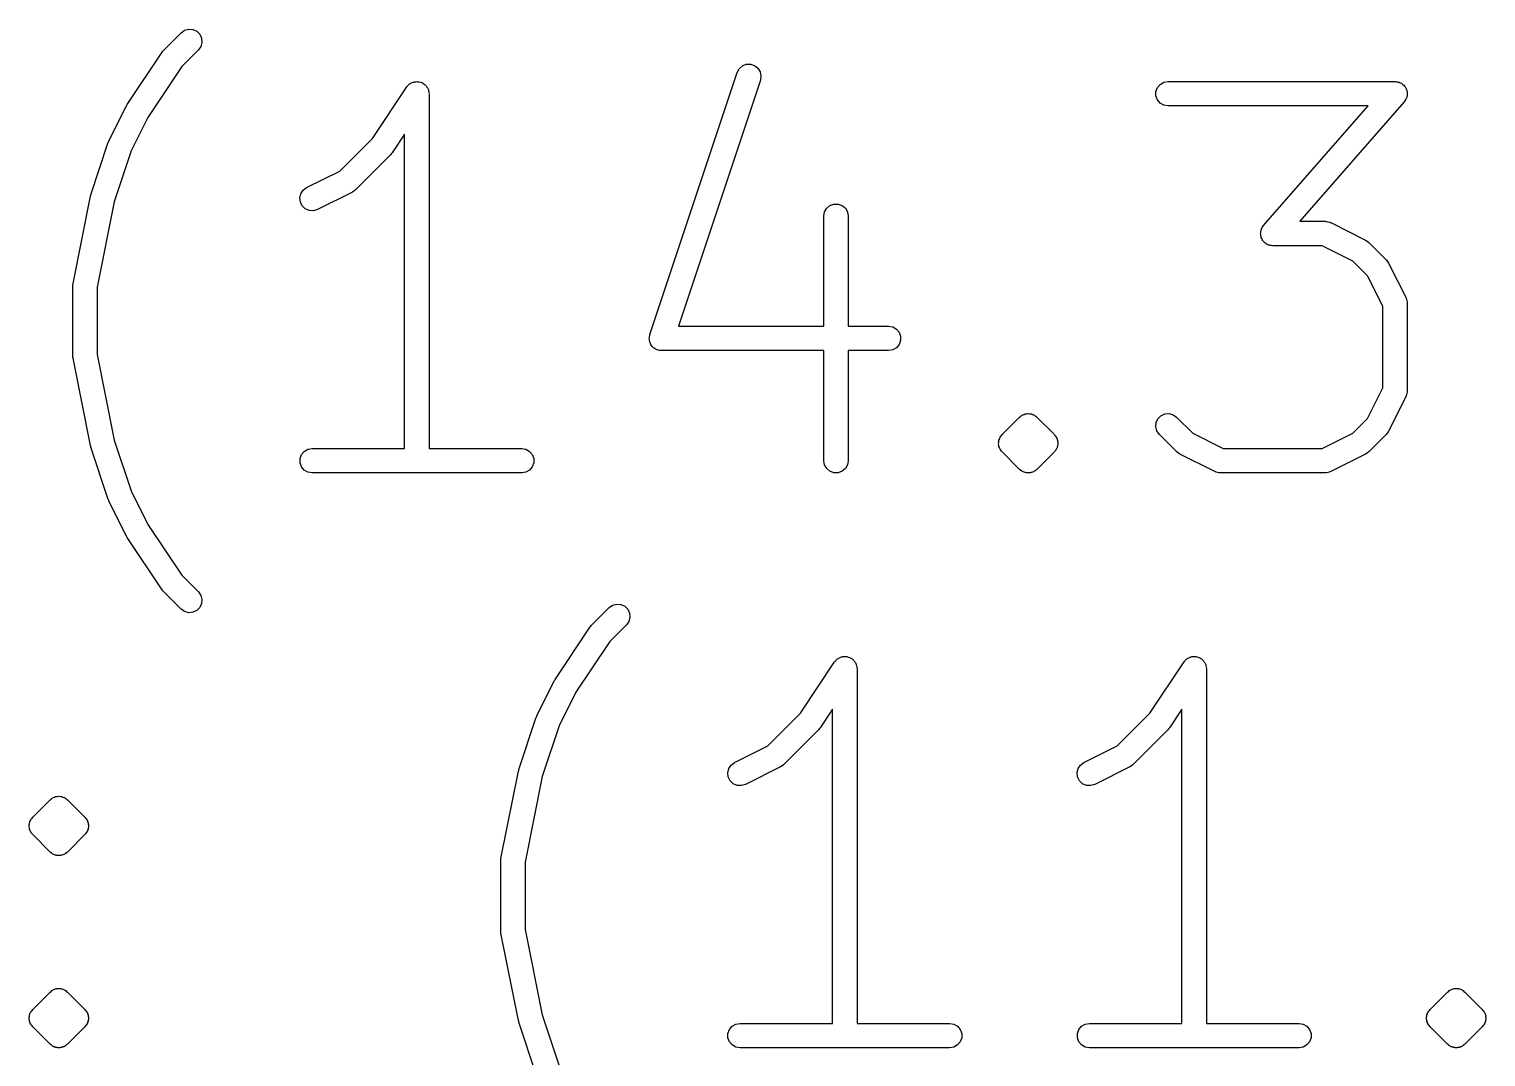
# Model space of a CAD drawing. Extents: x -0.1 to 56.4, y -14.9 to 17.1.
# Drawn here: x 37.39 to 43.34, y -12.02 to -7.81 of the extents above; entities that cross this region are included whole.
import ezdxf

# ---------------------------------------------------------------- set-up
doc = ezdxf.new("R2010")
doc.units = 0
doc.header["$MEASUREMENT"] = 0
doc.layers.add('BLACK', color=7, linetype='CONTINUOUS')

msp = doc.modelspace()

# ---------------------------------------------------------------- linework, layer by layer
at = {"layer": 'Black'}
for p, q in [((37.9361, -7.90036), (38.0075, -7.82893)), ((38.0075, -7.82893), (38.0217, -7.81897)), ((38.0217, -7.81897), (38.0385, -7.81448)), ((38.0385, -7.81448), (38.0558, -7.81599)), ((38.0558, -7.81599), (38.0715, -7.82333)), ((38.0715, -7.82333), (38.0838, -7.83561)), ((38.0838, -7.83561), (38.0912, -7.85135)), ((38.0912, -7.85135), (38.0927, -7.86864)), ((37.787, -8.12227), (37.9298, -7.90798)), ((37.9298, -7.90798), (37.9332, -7.90441)), ((37.9332, -7.90441), (37.9361, -7.90036)), ((38.0782, -7.89964), (38.0103, -7.96756)), ((38.0882, -7.88542), (38.0782, -7.89964)), ((38.0927, -7.86864), (38.0882, -7.88542)), ((38.0103, -7.96756), (37.8719, -8.17515)), ((40.2811, -7.99133), (40.2894, -7.97606)), ((40.2894, -7.97606), (40.3024, -7.96454)), ((40.3024, -7.96454), (40.3185, -7.95816)), ((40.3185, -7.95816), (40.3359, -7.95768)), ((40.3359, -7.95768), (40.3524, -7.96318)), ((40.3524, -7.96318), (40.366, -7.97397)), ((40.366, -7.97397), (40.3751, -7.98877)), ((38.9377, -8.0426), (38.9418, -8.03828)), ((38.9418, -8.03828), (38.9443, -8.03705)), ((38.9443, -8.03705), (38.9464, -8.03527)), ((38.9464, -8.03527), (38.952, -8.03323)), ((38.952, -8.03323), (38.9574, -8.03058)), ((38.9574, -8.03058), (38.9601, -8.03028)), ((38.9601, -8.03028), (38.9627, -8.02933)), ((38.9627, -8.02933), (38.9687, -8.02933)), ((38.9687, -8.02933), (38.9746, -8.02867)), ((38.9746, -8.02867), (38.9773, -8.02933)), ((38.9773, -8.02933), (38.9801, -8.02933)), ((38.9801, -8.02933), (38.9857, -8.03137)), ((38.9857, -8.03137), (38.9915, -8.03279)), ((38.9915, -8.03279), (38.9938, -8.03432)), ((38.9938, -8.03432), (38.9964, -8.03527)), ((38.9964, -8.03527), (39.001, -8.0391)), ((39.001, -8.0391), (39.006, -8.04242)), ((39.924, -9.06276), (40.2811, -7.99133)), ((40.376, -8.02295), (40.0408, -9.02857)), ((40.3751, -7.98877), (40.3786, -8.00578)), ((40.3786, -8.00578), (40.376, -8.02295)), ((41.9996, -8.05357), (42.0107, -8.04027)), ((42.0107, -8.04027), (42.0258, -8.03159)), ((42.0258, -8.03159), (42.0429, -8.02857)), ((42.0429, -8.02857), (42.9714, -8.02857)), ((42.9714, -8.02857), (42.9762, -8.02942)), ((42.9762, -8.02942), (42.9811, -8.02952)), ((42.9811, -8.02952), (42.9847, -8.03092)), ((42.9847, -8.03092), (42.9885, -8.03159)), ((42.9885, -8.03159), (42.9928, -8.03403)), ((42.9928, -8.03403), (42.9973, -8.0358)), ((42.9973, -8.0358), (43.0002, -8.03834)), ((43.0002, -8.03834), (43.0036, -8.04027)), ((43.0036, -8.04027), (43.0067, -8.04402)), ((38.7897, -8.26101), (38.9298, -8.05084)), ((38.9298, -8.05084), (38.9317, -8.04883)), ((38.9317, -8.04883), (38.9331, -8.04643)), ((38.9331, -8.04643), (38.9377, -8.0426)), ((39.006, -8.04242), (39.0076, -8.04465)), ((39.0076, -8.04465), (39.0097, -8.04643)), ((39.0097, -8.04643), (39.0127, -8.05159)), ((39.0127, -8.05159), (39.0163, -8.05641)), ((39.0163, -8.05641), (39.017, -8.05907)), ((39.017, -8.05907), (39.0184, -8.06147)), ((39.0184, -8.06147), (39.0195, -8.06735)), ((39.0195, -8.06735), (39.0211, -8.07307)), ((39.0211, -8.07307), (39.0209, -8.07584)), ((39.0209, -8.07584), (39.0214, -8.07857)), ((39.0214, -8.07857), (39.0214, -9.52857)), ((41.9936, -8.06989), (41.9996, -8.05357)), ((41.9936, -8.08725), (41.9936, -8.06989)), ((41.9996, -8.10357), (41.9936, -8.08725)), ((43.0067, -8.04402), (43.0104, -8.04723)), ((43.0104, -8.04723), (43.0122, -8.05061)), ((43.0122, -8.05061), (43.0147, -8.05357)), ((43.0147, -8.05357), (43.0164, -8.05817)), ((43.016, -8.09995), (43.0147, -8.10357)), ((43.018, -8.09664), (43.016, -8.09995)), ((43.0164, -8.05817), (43.0188, -8.06245)), ((43.019, -8.09184), (43.018, -8.09664)), ((43.0188, -8.06245), (43.0193, -8.06626)), ((43.0207, -8.08725), (43.019, -8.09184)), ((43.0193, -8.06626), (43.0207, -8.06989)), ((43.0207, -8.06989), (43.0207, -8.07478)), ((43.0207, -8.07478), (43.0214, -8.07961)), ((43.0214, -8.07961), (43.0207, -8.08339)), ((43.0207, -8.08339), (43.0207, -8.08725)), ((37.7124, -8.2705), (37.7839, -8.12764)), ((37.7839, -8.12764), (37.7857, -8.12513)), ((37.7857, -8.12513), (37.787, -8.12227)), ((42.0107, -8.11687), (41.9996, -8.10357)), ((42.0258, -8.12556), (42.0107, -8.11687)), ((42.0429, -8.12857), (42.0258, -8.12556)), ((42.8612, -8.12857), (42.0429, -8.12857)), ((42.4338, -8.61707), (42.8612, -8.12857)), ((43.0091, -8.1115), (42.5816, -8.6)), ((43.0116, -8.10731), (43.0091, -8.1115)), ((43.0147, -8.10357), (43.0116, -8.10731)), ((37.8719, -8.17515), (37.8035, -8.31204)), ((37.6383, -8.49133), (37.7097, -8.27705)), ((37.7097, -8.27705), (37.7114, -8.27391)), ((37.7114, -8.27391), (37.7124, -8.2705)), ((38.6561, -8.39462), (38.7897, -8.26101)), ((38.9214, -8.24371), (38.8702, -8.32059)), ((38.9214, -9.52857), (38.9214, -8.24371)), ((37.8035, -8.31204), (37.7341, -8.52)), ((38.8639, -8.32821), (38.7211, -8.47107)), ((38.8668, -8.32417), (38.8639, -8.32821)), ((38.8702, -8.32059), (38.8668, -8.32417)), ((38.5205, -8.46242), (38.6561, -8.39462)), ((37.5653, -8.85448), (37.6367, -8.49734)), ((37.6367, -8.49734), (37.6378, -8.49442)), ((37.6378, -8.49442), (37.6383, -8.49133)), ((38.4929, -8.50415), (38.497, -8.48726)), ((38.4949, -8.5214), (38.4929, -8.50415)), ((38.497, -8.48726), (38.5065, -8.47277)), ((38.5065, -8.47277), (38.5205, -8.46242)), ((38.7081, -8.48043), (38.5652, -8.55186)), ((38.7145, -8.47566), (38.7081, -8.48043)), ((38.7211, -8.47107), (38.7145, -8.47566)), ((37.7341, -8.52), (37.6643, -8.86924)), ((38.5027, -8.53693), (38.4949, -8.5214)), ((38.5153, -8.54887), (38.5027, -8.53693)), ((38.5312, -8.55577), (38.5153, -8.54887)), ((38.5486, -8.55682), (38.5312, -8.55577)), ((38.5652, -8.55186), (38.5486, -8.55682)), ((40.6357, -8.57857), (40.6387, -8.56147)), ((40.6387, -8.56147), (40.6474, -8.54643)), ((40.6474, -8.54643), (40.6607, -8.53527)), ((40.6607, -8.53527), (40.677, -8.52933)), ((40.677, -8.52933), (40.6944, -8.52933)), ((40.6944, -8.52933), (40.7107, -8.53527)), ((40.7107, -8.53527), (40.724, -8.54643)), ((40.724, -8.54643), (40.7327, -8.56147)), ((40.7327, -8.56147), (40.7357, -8.57857)), ((40.6357, -9.02857), (40.6357, -8.57857)), ((40.7357, -8.57857), (40.7357, -9.02857)), ((42.4222, -8.64132), (42.4239, -8.63673)), ((42.4239, -8.63673), (42.4248, -8.63193)), ((42.4248, -8.63193), (42.4268, -8.62862)), ((42.4268, -8.62862), (42.4281, -8.625)), ((42.4281, -8.625), (42.4313, -8.62126)), ((42.4313, -8.62126), (42.4338, -8.61707)), ((42.5816, -8.6), (42.6857, -8.6)), ((42.6857, -8.6), (42.6886, -8.6005)), ((42.6886, -8.6005), (42.6914, -8.60033)), ((42.6914, -8.60033), (42.697, -8.602)), ((42.697, -8.602), (42.7028, -8.60301)), ((42.7028, -8.60301), (42.7053, -8.60446)), ((42.7053, -8.60446), (42.7081, -8.60528)), ((42.7081, -8.60528), (42.8509, -8.67671)), ((42.4214, -8.64897), (42.4222, -8.64518)), ((42.4222, -8.65379), (42.4214, -8.64897)), ((42.4222, -8.64518), (42.4222, -8.64132)), ((42.4222, -8.65868), (42.4222, -8.65379)), ((42.4235, -8.66231), (42.4222, -8.65868)), ((42.4241, -8.66612), (42.4235, -8.66231)), ((42.4265, -8.67041), (42.4241, -8.66612)), ((42.4281, -8.675), (42.4265, -8.67041)), ((42.4306, -8.67796), (42.4281, -8.675)), ((42.4325, -8.68134), (42.4306, -8.67796)), ((42.4361, -8.68456), (42.4325, -8.68134)), ((42.4393, -8.6883), (42.4361, -8.68456)), ((42.4426, -8.69023), (42.4393, -8.6883)), ((42.4455, -8.69277), (42.4426, -8.69023)), ((42.4501, -8.69454), (42.4455, -8.69277)), ((42.4543, -8.69698), (42.4501, -8.69454)), ((42.8509, -8.67671), (42.8574, -8.68147)), ((42.8574, -8.68147), (42.8639, -8.68607)), ((42.8639, -8.68607), (42.9354, -8.7575)), ((42.4581, -8.69766), (42.4543, -8.69698)), ((42.4617, -8.69905), (42.4581, -8.69766)), ((42.4666, -8.69915), (42.4617, -8.69905)), ((42.4714, -8.7), (42.4666, -8.69915)), ((42.6739, -8.7), (42.4714, -8.7)), ((42.799, -8.76252), (42.6739, -8.7)), ((42.8589, -8.82247), (42.799, -8.76252)), ((42.9354, -8.7575), (42.94, -8.76406)), ((42.94, -8.76406), (42.9447, -8.7705)), ((42.9447, -8.7705), (43.0162, -8.91335)), ((37.5643, -8.86429), (37.5651, -8.85942)), ((37.5643, -9.15), (37.5643, -8.86429)), ((37.5651, -8.85942), (37.5653, -8.85448)), ((37.6643, -8.86924), (37.6643, -9.14505)), ((42.9214, -8.94752), (42.8589, -8.82247)), ((43.0162, -8.91335), (43.017, -8.91612)), ((43.017, -8.91612), (43.0184, -8.91861)), ((43.0184, -8.91861), (43.0194, -8.92438)), ((43.0194, -8.92438), (43.0211, -8.93)), ((43.0211, -8.93), (43.0209, -8.93288)), ((43.0209, -8.93288), (43.0214, -8.93571)), ((42.9214, -9.28105), (42.9214, -8.94752)), ((43.0214, -8.93571), (43.0214, -9.29286)), ((40.0408, -9.02857), (40.6357, -9.02857)), ((40.7357, -9.02857), (40.9, -9.02857)), ((40.9, -9.02857), (40.9171, -9.03159)), ((40.9171, -9.03159), (40.9321, -9.04027)), ((40.9321, -9.04027), (40.9433, -9.05357)), ((40.9433, -9.05357), (40.9492, -9.06989)), ((39.9214, -9.07994), (39.9222, -9.07493)), ((39.9222, -9.08356), (39.9214, -9.07994)), ((39.9222, -9.06989), (39.9235, -9.06642)), ((39.9222, -9.07493), (39.9222, -9.06989)), ((39.9222, -9.08725), (39.9222, -9.08356)), ((39.9239, -9.092), (39.9222, -9.08725)), ((39.9235, -9.06642), (39.924, -9.06276)), ((39.9249, -9.09695), (39.9239, -9.092)), ((39.9269, -9.1001), (39.9249, -9.09695)), ((39.9281, -9.10357), (39.9269, -9.1001)), ((39.9314, -9.10744), (39.9281, -9.10357)), ((39.934, -9.11174), (39.9314, -9.10744)), ((39.9369, -9.11404), (39.934, -9.11174)), ((40.9433, -9.10357), (40.9321, -9.11687)), ((40.9492, -9.08725), (40.9433, -9.10357)), ((40.9492, -9.06989), (40.9492, -9.08725)), ((37.5651, -9.15487), (37.5643, -9.15)), ((37.5653, -9.15981), (37.5651, -9.15487)), ((37.6367, -9.51695), (37.5653, -9.15981)), ((37.6643, -9.14505), (37.7341, -9.49428)), ((39.9393, -9.11687), (39.9369, -9.11404)), ((39.9437, -9.1194), (39.9393, -9.11687)), ((39.9476, -9.12254), (39.9437, -9.1194)), ((39.9511, -9.12371), (39.9476, -9.12254)), ((39.9543, -9.12556), (39.9511, -9.12371)), ((39.9593, -9.12643), (39.9543, -9.12556)), ((39.9641, -9.12803), (39.9593, -9.12643)), ((39.9678, -9.12793), (39.9641, -9.12803)), ((39.9714, -9.12857), (39.9678, -9.12793)), ((40.6357, -9.12857), (39.9714, -9.12857)), ((40.6357, -9.57857), (40.6357, -9.12857)), ((40.9, -9.12857), (40.7357, -9.12857)), ((40.7357, -9.12857), (40.7357, -9.57857)), ((40.9171, -9.12556), (40.9, -9.12857)), ((40.9321, -9.11687), (40.9171, -9.12556)), ((42.8589, -9.4061), (42.9214, -9.28105)), ((43.0162, -9.31522), (42.9447, -9.45807)), ((43.017, -9.31245), (43.0162, -9.31522)), ((43.0184, -9.30996), (43.017, -9.31245)), ((43.0194, -9.30419), (43.0184, -9.30996)), ((43.0211, -9.29857), (43.0194, -9.30419)), ((43.0214, -9.29286), (43.0209, -9.29569)), ((43.0209, -9.29569), (43.0211, -9.29857)), ((41.3646, -9.47179), (41.4361, -9.40036)), ((41.4361, -9.40036), (41.4397, -9.39785)), ((41.4397, -9.39785), (41.4427, -9.39476)), ((41.4427, -9.39476), (41.4447, -9.39383)), ((41.4447, -9.39383), (41.4464, -9.39241)), ((41.4464, -9.39241), (41.4485, -9.39166)), ((41.4485, -9.39166), (41.4503, -9.3904)), ((41.4503, -9.3904), (41.4545, -9.38926)), ((41.4545, -9.38926), (41.4585, -9.38742)), ((41.4585, -9.38742), (41.4607, -9.38723)), ((41.4607, -9.38723), (41.4627, -9.38647)), ((41.4627, -9.38647), (41.4649, -9.38647)), ((41.4649, -9.38647), (41.4671, -9.3859)), ((41.4671, -9.3859), (41.4714, -9.38629)), ((41.4714, -9.38629), (41.4758, -9.3859)), ((41.4758, -9.3859), (41.4779, -9.38647)), ((41.4779, -9.38647), (41.4801, -9.38647)), ((41.4801, -9.38647), (41.4822, -9.38723)), ((41.4822, -9.38723), (41.4844, -9.38742)), ((41.4844, -9.38742), (41.4883, -9.38927)), ((41.4883, -9.38927), (41.4926, -9.3904)), ((41.4926, -9.3904), (41.4944, -9.39166)), ((41.4944, -9.39166), (41.4964, -9.39241)), ((41.4964, -9.39241), (41.4981, -9.39383)), ((41.4981, -9.39383), (41.5001, -9.39476)), ((41.5001, -9.39476), (41.5032, -9.39785)), ((41.5032, -9.39785), (41.5068, -9.40036)), ((41.5068, -9.40036), (41.5782, -9.47179)), ((41.9946, -9.42277), (42.0019, -9.40703)), ((42.0019, -9.40703), (42.0142, -9.39476)), ((42.0142, -9.39476), (42.0299, -9.38742)), ((42.0299, -9.38742), (42.0472, -9.3859)), ((42.0472, -9.3859), (42.064, -9.3904)), ((42.064, -9.3904), (42.0782, -9.40036)), ((42.0782, -9.40036), (42.1439, -9.46605)), ((42.799, -9.46605), (42.8589, -9.4061)), ((41.993, -9.44007), (41.9946, -9.42277)), ((41.9975, -9.45684), (41.993, -9.44007)), ((42.0075, -9.47107), (41.9975, -9.45684)), ((42.0789, -9.5425), (42.0075, -9.47107)), ((42.1439, -9.46605), (42.2689, -9.52857)), ((42.6739, -9.52857), (42.799, -9.46605)), ((42.9354, -9.47107), (42.8639, -9.5425)), ((42.9399, -9.46451), (42.9354, -9.47107)), ((42.9447, -9.45807), (42.9399, -9.46451)), ((37.6378, -9.51986), (37.6367, -9.51695)), ((37.6383, -9.52295), (37.6378, -9.51986)), ((37.7097, -9.73724), (37.6383, -9.52295)), ((37.7341, -9.49428), (37.8035, -9.70225)), ((38.5258, -9.53159), (38.5429, -9.52857)), ((38.5429, -9.52857), (38.9214, -9.52857)), ((39.0214, -9.52857), (39.4, -9.52857)), ((39.4, -9.52857), (39.4171, -9.53159)), ((41.3502, -9.50278), (41.3513, -9.49856)), ((41.3506, -9.50714), (41.3502, -9.50278)), ((41.3502, -9.5115), (41.3506, -9.50714)), ((41.3513, -9.51572), (41.3502, -9.5115)), ((41.3513, -9.49856), (41.3517, -9.4942)), ((41.3517, -9.52008), (41.3513, -9.51572)), ((41.3517, -9.4942), (41.3536, -9.49024)), ((41.3536, -9.52405), (41.3517, -9.52008)), ((41.3536, -9.49024), (41.3547, -9.48601)), ((41.3547, -9.52827), (41.3536, -9.52405)), ((41.3547, -9.48601), (41.3572, -9.48242)), ((41.3572, -9.53186), (41.3547, -9.52827)), ((41.3572, -9.48242), (41.359, -9.47846)), ((41.359, -9.47846), (41.3621, -9.47537)), ((41.3621, -9.47537), (41.3646, -9.47179)), ((41.5782, -9.47179), (41.5807, -9.47537)), ((41.5807, -9.47537), (41.5838, -9.47846)), ((41.5838, -9.47846), (41.5857, -9.48242)), ((41.5857, -9.48242), (41.5882, -9.48601)), ((41.5882, -9.52827), (41.5857, -9.53186)), ((41.5882, -9.48601), (41.5893, -9.49024)), ((41.5893, -9.52405), (41.5882, -9.52827)), ((41.5893, -9.49024), (41.5912, -9.4942)), ((41.5912, -9.52008), (41.5893, -9.52405)), ((41.5912, -9.4942), (41.5915, -9.49856)), ((41.5915, -9.51572), (41.5912, -9.52008)), ((41.5915, -9.49856), (41.5927, -9.50278)), ((41.5927, -9.5115), (41.5915, -9.51572)), ((41.5927, -9.50278), (41.5923, -9.50714)), ((41.5923, -9.50714), (41.5927, -9.5115)), ((42.2689, -9.52857), (42.6739, -9.52857)), ((38.4936, -9.56989), (38.4996, -9.55357)), ((38.4936, -9.58725), (38.4936, -9.56989)), ((38.4996, -9.60357), (38.4936, -9.58725)), ((38.4996, -9.55357), (38.5107, -9.54027)), ((38.5107, -9.54027), (38.5258, -9.53159)), ((39.4171, -9.53159), (39.4321, -9.54027)), ((39.4321, -9.54027), (39.4433, -9.55357)), ((39.4433, -9.55357), (39.4492, -9.56989)), ((39.4492, -9.58725), (39.4433, -9.60357)), ((39.4492, -9.56989), (39.4492, -9.58725)), ((40.6387, -9.59567), (40.6357, -9.57857)), ((40.7357, -9.57857), (40.7327, -9.59567)), ((41.359, -9.53582), (41.3572, -9.53186)), ((41.3621, -9.53891), (41.359, -9.53582)), ((41.3646, -9.5425), (41.3621, -9.53891)), ((41.4361, -9.61393), (41.3646, -9.5425)), ((41.5782, -9.5425), (41.5068, -9.61393)), ((41.5807, -9.53891), (41.5782, -9.5425)), ((41.5838, -9.53582), (41.5807, -9.53891)), ((41.5857, -9.53186), (41.5838, -9.53582)), ((42.0855, -9.54709), (42.0789, -9.5425)), ((42.0919, -9.55186), (42.0855, -9.54709)), ((42.2348, -9.62329), (42.0919, -9.55186)), ((42.8509, -9.55186), (42.7081, -9.62329)), ((42.8574, -9.54709), (42.8509, -9.55186)), ((42.8639, -9.5425), (42.8574, -9.54709)), ((38.5107, -9.61687), (38.4996, -9.60357)), ((38.5258, -9.62556), (38.5107, -9.61687)), ((38.5429, -9.62857), (38.5258, -9.62556)), ((39.4, -9.62857), (38.5429, -9.62857)), ((39.4171, -9.62556), (39.4, -9.62857)), ((39.4321, -9.61687), (39.4171, -9.62556)), ((39.4433, -9.60357), (39.4321, -9.61687)), ((40.6474, -9.61071), (40.6387, -9.59567)), ((40.6607, -9.62187), (40.6474, -9.61071)), ((40.677, -9.62781), (40.6607, -9.62187)), ((40.6944, -9.62781), (40.677, -9.62781)), ((40.7107, -9.62187), (40.6944, -9.62781)), ((40.724, -9.61071), (40.7107, -9.62187)), ((40.7327, -9.59567), (40.724, -9.61071)), ((41.4397, -9.61644), (41.4361, -9.61393)), ((41.4427, -9.61953), (41.4397, -9.61644)), ((41.4447, -9.62046), (41.4427, -9.61953)), ((41.4464, -9.62187), (41.4447, -9.62046)), ((41.4485, -9.62262), (41.4464, -9.62187)), ((41.4503, -9.62389), (41.4485, -9.62262)), ((41.4545, -9.62502), (41.4503, -9.62389)), ((41.4585, -9.62687), (41.4545, -9.62502)), ((41.4607, -9.62706), (41.4585, -9.62687)), ((41.4627, -9.62781), (41.4607, -9.62706)), ((41.4649, -9.62781), (41.4627, -9.62781)), ((41.4671, -9.62838), (41.4649, -9.62781)), ((41.4714, -9.628), (41.4671, -9.62838)), ((41.4758, -9.62838), (41.4714, -9.628)), ((41.4779, -9.62781), (41.4758, -9.62838)), ((41.4801, -9.62781), (41.4779, -9.62781)), ((41.4822, -9.62706), (41.4801, -9.62781)), ((41.4844, -9.62687), (41.4822, -9.62706)), ((41.4883, -9.62502), (41.4844, -9.62687)), ((41.4926, -9.62389), (41.4883, -9.62502)), ((41.4944, -9.62262), (41.4926, -9.62389)), ((41.4964, -9.62187), (41.4944, -9.62262)), ((41.4981, -9.62046), (41.4964, -9.62187)), ((41.5001, -9.61953), (41.4981, -9.62046)), ((41.5032, -9.61644), (41.5001, -9.61953)), ((41.5068, -9.61393), (41.5032, -9.61644)), ((42.2375, -9.62411), (42.2348, -9.62329)), ((42.24, -9.62556), (42.2375, -9.62411)), ((42.2458, -9.62657), (42.24, -9.62556)), ((42.2514, -9.62824), (42.2458, -9.62657)), ((42.2543, -9.62807), (42.2514, -9.62824)), ((42.2571, -9.62857), (42.2543, -9.62807)), ((42.6857, -9.62857), (42.2571, -9.62857)), ((42.6886, -9.62807), (42.6857, -9.62857)), ((42.6914, -9.62824), (42.6886, -9.62807)), ((42.697, -9.62657), (42.6914, -9.62824)), ((42.7028, -9.62556), (42.697, -9.62657)), ((42.7053, -9.62411), (42.7028, -9.62556)), ((42.7081, -9.62329), (42.7053, -9.62411)), ((37.8035, -9.70225), (37.8719, -9.83914)), ((37.7114, -9.74037), (37.7097, -9.73724)), ((37.7124, -9.74379), (37.7114, -9.74037)), ((37.7839, -9.88665), (37.7124, -9.74379)), ((37.7857, -9.88916), (37.7839, -9.88665)), ((37.8719, -9.83914), (38.0103, -10.0467)), ((37.787, -9.89202), (37.7857, -9.88916)), ((37.9298, -10.1063), (37.787, -9.89202)), ((38.0103, -10.0467), (38.0782, -10.1146)), ((37.9332, -10.1099), (37.9298, -10.1063)), ((37.9361, -10.1139), (37.9332, -10.1099)), ((38.0075, -10.1854), (37.9361, -10.1139)), ((38.0782, -10.1146), (38.0882, -10.1289)), ((38.0217, -10.1953), (38.0075, -10.1854)), ((38.0838, -10.1787), (38.0715, -10.191)), ((38.0912, -10.1629), (38.0838, -10.1787)), ((38.0882, -10.1289), (38.0927, -10.1456)), ((38.0927, -10.1456), (38.0912, -10.1629)), ((39.6861, -10.2504), (39.7575, -10.1789)), ((39.7575, -10.1789), (39.7717, -10.169)), ((39.7717, -10.169), (39.7885, -10.1645)), ((39.7885, -10.1645), (39.8058, -10.166)), ((39.8058, -10.166), (39.8215, -10.1733)), ((39.8215, -10.1733), (39.8338, -10.1856)), ((39.8338, -10.1856), (39.8412, -10.2013)), ((38.0385, -10.1998), (38.0217, -10.1953)), ((38.0558, -10.1983), (38.0385, -10.1998)), ((38.0715, -10.191), (38.0558, -10.1983)), ((39.8382, -10.2354), (39.8282, -10.2496)), ((39.8427, -10.2186), (39.8382, -10.2354)), ((39.8412, -10.2013), (39.8427, -10.2186)), ((39.537, -10.4723), (39.6798, -10.258)), ((39.6798, -10.258), (39.6832, -10.2544)), ((39.6832, -10.2544), (39.6861, -10.2504)), ((39.8282, -10.2496), (39.7603, -10.3176)), ((39.7603, -10.3176), (39.6219, -10.5251)), ((40.5397, -10.611), (40.6798, -10.4008)), ((40.6798, -10.4008), (40.6817, -10.3988)), ((40.6817, -10.3988), (40.6831, -10.3964)), ((40.6831, -10.3964), (40.6877, -10.3926)), ((40.6877, -10.3926), (40.6918, -10.3883)), ((40.6918, -10.3883), (40.6943, -10.387)), ((40.6943, -10.387), (40.6964, -10.3853)), ((40.6964, -10.3853), (40.702, -10.3832)), ((40.702, -10.3832), (40.7074, -10.3806)), ((40.7074, -10.3806), (40.7101, -10.3803)), ((40.7101, -10.3803), (40.7127, -10.3793)), ((40.7127, -10.3793), (40.7187, -10.3793)), ((40.7187, -10.3793), (40.7246, -10.3787)), ((40.7246, -10.3787), (40.7273, -10.3793)), ((40.7273, -10.3793), (40.7301, -10.3793)), ((40.7301, -10.3793), (40.7357, -10.3814)), ((40.7357, -10.3814), (40.7415, -10.3828)), ((40.7415, -10.3828), (40.7438, -10.3843)), ((40.7438, -10.3843), (40.7464, -10.3853)), ((40.7464, -10.3853), (40.751, -10.3891)), ((40.751, -10.3891), (40.756, -10.3924)), ((40.756, -10.3924), (40.7576, -10.3947)), ((40.7576, -10.3947), (40.7597, -10.3964)), ((40.7597, -10.3964), (40.7627, -10.4016)), ((40.7627, -10.4016), (40.7662, -10.4064)), ((40.7662, -10.4064), (40.767, -10.4091)), ((40.767, -10.4091), (40.7684, -10.4115)), ((40.7684, -10.4115), (40.7694, -10.4173)), ((40.7694, -10.4173), (40.7711, -10.4231)), ((40.7711, -10.4231), (40.7709, -10.4258)), ((41.9683, -10.611), (42.1084, -10.4008)), ((42.1084, -10.4008), (42.1103, -10.3988)), ((42.1103, -10.3988), (42.1117, -10.3964)), ((42.1117, -10.3964), (42.1163, -10.3926)), ((42.1163, -10.3926), (42.1204, -10.3883)), ((42.1204, -10.3883), (42.1229, -10.387)), ((42.1229, -10.387), (42.125, -10.3853)), ((42.125, -10.3853), (42.1306, -10.3832)), ((42.1306, -10.3832), (42.136, -10.3806)), ((42.136, -10.3806), (42.1387, -10.3803)), ((42.1387, -10.3803), (42.1413, -10.3793)), ((42.1413, -10.3793), (42.1473, -10.3793)), ((42.1473, -10.3793), (42.1532, -10.3787)), ((42.1532, -10.3787), (42.1559, -10.3793)), ((42.1559, -10.3793), (42.1587, -10.3793)), ((42.1587, -10.3793), (42.1643, -10.3814)), ((42.1643, -10.3814), (42.1701, -10.3828)), ((42.1701, -10.3828), (42.1724, -10.3843)), ((42.1724, -10.3843), (42.175, -10.3853)), ((42.175, -10.3853), (42.1796, -10.3891)), ((42.1796, -10.3891), (42.1845, -10.3924)), ((42.1845, -10.3924), (42.1862, -10.3947)), ((42.1862, -10.3947), (42.1883, -10.3964)), ((42.1883, -10.3964), (42.1913, -10.4016)), ((42.1913, -10.4016), (42.1948, -10.4064)), ((42.1948, -10.4064), (42.1956, -10.4091)), ((42.1956, -10.4091), (42.197, -10.4115)), ((42.197, -10.4115), (42.198, -10.4173)), ((42.198, -10.4173), (42.1997, -10.4231)), ((42.1997, -10.4231), (42.1995, -10.4258)), ((39.4624, -10.6205), (39.5339, -10.4776)), ((39.5339, -10.4776), (39.5357, -10.4751)), ((39.5357, -10.4751), (39.537, -10.4723)), ((40.7709, -10.4258), (40.7714, -10.4286)), ((40.7714, -10.4286), (40.7714, -11.8786)), ((42.1995, -10.4258), (42.2, -10.4286)), ((42.2, -10.4286), (42.2, -11.8786)), ((39.6219, -10.5251), (39.5535, -10.662)), ((40.6714, -10.5937), (40.6202, -10.6706)), ((40.6714, -11.8786), (40.6714, -10.5937)), ((42.1, -10.5937), (42.0487, -10.6706)), ((42.1, -11.8786), (42.1, -10.5937)), ((39.3883, -10.8413), (39.4597, -10.627)), ((39.4597, -10.627), (39.4614, -10.6239)), ((39.4614, -10.6239), (39.4624, -10.6205)), ((39.5535, -10.662), (39.4841, -10.87)), ((40.4061, -10.7446), (40.5397, -10.611)), ((41.8347, -10.7446), (41.9683, -10.611)), ((40.6139, -10.6782), (40.4711, -10.8211)), ((40.6168, -10.6742), (40.6139, -10.6782)), ((40.6202, -10.6706), (40.6168, -10.6742)), ((42.0425, -10.6782), (41.8996, -10.8211)), ((42.0453, -10.6742), (42.0425, -10.6782)), ((42.0487, -10.6706), (42.0453, -10.6742)), ((40.2705, -10.8124), (40.4061, -10.7446)), ((41.6991, -10.8124), (41.8347, -10.7446)), ((39.3878, -10.8444), (39.3883, -10.8413)), ((40.2429, -10.8541), (40.247, -10.8373)), ((40.247, -10.8373), (40.2565, -10.8228)), ((40.2565, -10.8228), (40.2705, -10.8124)), ((40.4581, -10.8304), (40.3152, -10.9019)), ((40.4645, -10.8257), (40.4581, -10.8304)), ((40.4711, -10.8211), (40.4645, -10.8257)), ((41.6715, -10.8541), (41.6756, -10.8373)), ((41.6756, -10.8373), (41.6851, -10.8228)), ((41.6851, -10.8228), (41.6991, -10.8124)), ((41.8866, -10.8304), (41.7438, -10.9019)), ((41.8931, -10.8257), (41.8866, -10.8304)), ((41.8996, -10.8211), (41.8931, -10.8257)), ((39.3153, -11.2045), (39.3867, -10.8473)), ((39.3867, -10.8473), (39.3878, -10.8444)), ((39.4841, -10.87), (39.4143, -11.2192)), ((40.2449, -10.8714), (40.2429, -10.8541)), ((40.2527, -10.8869), (40.2449, -10.8714)), ((40.2653, -10.8989), (40.2527, -10.8869)), ((40.2812, -10.9058), (40.2653, -10.8989)), ((41.6735, -10.8714), (41.6715, -10.8541)), ((41.6813, -10.8869), (41.6735, -10.8714)), ((41.6939, -10.8989), (41.6813, -10.8869)), ((41.7098, -10.9058), (41.6939, -10.8989)), ((37.4754, -10.9621), (37.4785, -10.959)), ((37.4785, -10.959), (37.4805, -10.9581)), ((37.4805, -10.9581), (37.4821, -10.9567)), ((37.4821, -10.9567), (37.4842, -10.9559)), ((37.4842, -10.9559), (37.486, -10.9547)), ((37.486, -10.9547), (37.4902, -10.9536)), ((37.4902, -10.9536), (37.4942, -10.9517)), ((37.4942, -10.9517), (37.4964, -10.9515)), ((37.4964, -10.9515), (37.4985, -10.9508)), ((37.4985, -10.9508), (37.5007, -10.9508)), ((37.5007, -10.9508), (37.5028, -10.9502)), ((37.5028, -10.9502), (37.5071, -10.9506)), ((37.5071, -10.9506), (37.5115, -10.9502)), ((37.5115, -10.9502), (37.5136, -10.9508)), ((37.5136, -10.9508), (37.5158, -10.9508)), ((37.5158, -10.9508), (37.5179, -10.9515)), ((37.5179, -10.9515), (37.5201, -10.9517)), ((37.5201, -10.9517), (37.524, -10.9536)), ((37.524, -10.9536), (37.5283, -10.9547)), ((37.5283, -10.9547), (37.5301, -10.9559)), ((37.5301, -10.9559), (37.5321, -10.9567)), ((37.5321, -10.9567), (37.5338, -10.9581)), ((37.5338, -10.9581), (37.5358, -10.959)), ((37.5358, -10.959), (37.5389, -10.9621)), ((40.2986, -10.9068), (40.2812, -10.9058)), ((40.3152, -10.9019), (40.2986, -10.9068)), ((41.7271, -10.9068), (41.7098, -10.9058)), ((41.7438, -10.9019), (41.7271, -10.9068)), ((37.4004, -11.0361), (37.4718, -10.9646)), ((37.4718, -10.9646), (37.4754, -10.9621)), ((37.5389, -10.9621), (37.5425, -10.9646)), ((37.5425, -10.9646), (37.6139, -11.0361)), ((37.3859, -11.0671), (37.387, -11.0628)), ((37.3863, -11.0714), (37.3859, -11.0671)), ((37.3859, -11.0758), (37.3863, -11.0714)), ((37.387, -11.08), (37.3859, -11.0758)), ((37.387, -11.0628), (37.3874, -11.0585)), ((37.3874, -11.0585), (37.3893, -11.0545)), ((37.3893, -11.0545), (37.3904, -11.0503)), ((37.3904, -11.0503), (37.3929, -11.0467)), ((37.3929, -11.0467), (37.3948, -11.0427)), ((37.3948, -11.0427), (37.3978, -11.0397)), ((37.3978, -11.0397), (37.4004, -11.0361)), ((37.6139, -11.0361), (37.6164, -11.0397)), ((37.6164, -11.0397), (37.6195, -11.0427)), ((37.6195, -11.0427), (37.6214, -11.0467)), ((37.6214, -11.0467), (37.6239, -11.0503)), ((37.6239, -11.0503), (37.625, -11.0545)), ((37.625, -11.0545), (37.6269, -11.0585)), ((37.6269, -11.0585), (37.6272, -11.0628)), ((37.6272, -11.0628), (37.6284, -11.0671)), ((37.6284, -11.0758), (37.6272, -11.08)), ((37.6284, -11.0671), (37.628, -11.0714)), ((37.628, -11.0714), (37.6284, -11.0758)), ((37.3874, -11.0844), (37.387, -11.08)), ((37.3893, -11.0883), (37.3874, -11.0844)), ((37.3904, -11.0926), (37.3893, -11.0883)), ((37.3929, -11.0961), (37.3904, -11.0926)), ((37.3948, -11.1001), (37.3929, -11.0961)), ((37.3978, -11.1032), (37.3948, -11.1001)), ((37.4004, -11.1068), (37.3978, -11.1032)), ((37.4718, -11.1782), (37.4004, -11.1068)), ((37.6139, -11.1068), (37.5425, -11.1782)), ((37.6164, -11.1032), (37.6139, -11.1068)), ((37.6195, -11.1001), (37.6164, -11.1032)), ((37.6214, -11.0961), (37.6195, -11.1001)), ((37.6239, -11.0926), (37.6214, -11.0961)), ((37.625, -11.0883), (37.6239, -11.0926)), ((37.6269, -11.0844), (37.625, -11.0883)), ((37.6272, -11.08), (37.6269, -11.0844)), ((37.4754, -11.1807), (37.4718, -11.1782)), ((37.4785, -11.1838), (37.4754, -11.1807)), ((37.4805, -11.1847), (37.4785, -11.1838)), ((37.4821, -11.1862), (37.4805, -11.1847)), ((37.4842, -11.1869), (37.4821, -11.1862)), ((37.486, -11.1882), (37.4842, -11.1869)), ((37.4902, -11.1893), (37.486, -11.1882)), ((37.4942, -11.1912), (37.4902, -11.1893)), ((37.4964, -11.1913), (37.4942, -11.1912)), ((37.4985, -11.1921), (37.4964, -11.1913)), ((37.5007, -11.1921), (37.4985, -11.1921)), ((37.5028, -11.1927), (37.5007, -11.1921)), ((37.5071, -11.1923), (37.5028, -11.1927)), ((37.5115, -11.1927), (37.5071, -11.1923)), ((37.5136, -11.1921), (37.5115, -11.1927)), ((37.5158, -11.1921), (37.5136, -11.1921)), ((37.5179, -11.1913), (37.5158, -11.1921)), ((37.5201, -11.1912), (37.5179, -11.1913)), ((37.524, -11.1893), (37.5201, -11.1912)), ((37.5283, -11.1882), (37.524, -11.1893)), ((37.5301, -11.1869), (37.5283, -11.1882)), ((37.5321, -11.1862), (37.5301, -11.1869)), ((37.5338, -11.1847), (37.5321, -11.1862)), ((37.5358, -11.1838), (37.5338, -11.1847)), ((37.5389, -11.1807), (37.5358, -11.1838)), ((37.5425, -11.1782), (37.5389, -11.1807)), ((39.3143, -11.2143), (39.3151, -11.2094)), ((39.3143, -11.5), (39.3143, -11.2143)), ((39.3151, -11.2094), (39.3153, -11.2045)), ((39.4143, -11.2192), (39.4143, -11.495)), ((39.4143, -11.495), (39.4841, -11.8443)), ((39.3151, -11.5049), (39.3143, -11.5)), ((39.3153, -11.5098), (39.3151, -11.5049)), ((39.3867, -11.8669), (39.3153, -11.5098)), ((37.4004, -11.8218), (37.4718, -11.7504)), ((37.4718, -11.7504), (37.4754, -11.7478)), ((37.4754, -11.7478), (37.4785, -11.7448)), ((37.4785, -11.7448), (37.4805, -11.7438)), ((37.4805, -11.7438), (37.4821, -11.7424)), ((37.4821, -11.7424), (37.4842, -11.7417)), ((37.4842, -11.7417), (37.486, -11.7404)), ((37.486, -11.7404), (37.4902, -11.7393)), ((37.4902, -11.7393), (37.4942, -11.7374)), ((37.4942, -11.7374), (37.4964, -11.7372)), ((37.4964, -11.7372), (37.4985, -11.7365)), ((37.4985, -11.7365), (37.5007, -11.7365)), ((37.5007, -11.7365), (37.5028, -11.7359)), ((37.5028, -11.7359), (37.5071, -11.7363)), ((37.5071, -11.7363), (37.5115, -11.7359)), ((37.5115, -11.7359), (37.5136, -11.7365)), ((37.5136, -11.7365), (37.5158, -11.7365)), ((37.5158, -11.7365), (37.5179, -11.7372)), ((37.5179, -11.7372), (37.5201, -11.7374)), ((37.5201, -11.7374), (37.524, -11.7393)), ((37.524, -11.7393), (37.5283, -11.7404)), ((37.5283, -11.7404), (37.5301, -11.7417)), ((37.5301, -11.7417), (37.5321, -11.7424)), ((37.5321, -11.7424), (37.5338, -11.7438)), ((37.5338, -11.7438), (37.5358, -11.7448)), ((37.5358, -11.7448), (37.5389, -11.7478)), ((37.5389, -11.7478), (37.5425, -11.7504)), ((37.5425, -11.7504), (37.6139, -11.8218)), ((43.1146, -11.8218), (43.1861, -11.7504)), ((43.1861, -11.7504), (43.1897, -11.7478)), ((43.1897, -11.7478), (43.1927, -11.7448)), ((43.1927, -11.7448), (43.1947, -11.7438)), ((43.1947, -11.7438), (43.1964, -11.7424)), ((43.1964, -11.7424), (43.1985, -11.7417)), ((43.1985, -11.7417), (43.2003, -11.7404)), ((43.2003, -11.7404), (43.2045, -11.7393)), ((43.2045, -11.7393), (43.2085, -11.7374)), ((43.2085, -11.7374), (43.2107, -11.7372)), ((43.2107, -11.7372), (43.2127, -11.7365)), ((43.2127, -11.7365), (43.2149, -11.7365)), ((43.2149, -11.7365), (43.2171, -11.7359)), ((43.2171, -11.7359), (43.2214, -11.7363)), ((43.2214, -11.7363), (43.2258, -11.7359)), ((43.2258, -11.7359), (43.2279, -11.7365)), ((43.2279, -11.7365), (43.2301, -11.7365)), ((43.2301, -11.7365), (43.2322, -11.7372)), ((43.2322, -11.7372), (43.2344, -11.7374)), ((43.2344, -11.7374), (43.2383, -11.7393)), ((43.2383, -11.7393), (43.2426, -11.7404)), ((43.2426, -11.7404), (43.2444, -11.7417)), ((43.2444, -11.7417), (43.2464, -11.7424)), ((43.2464, -11.7424), (43.2481, -11.7438)), ((43.2481, -11.7438), (43.2501, -11.7448)), ((43.2501, -11.7448), (43.2532, -11.7478)), ((43.2532, -11.7478), (43.2568, -11.7504)), ((43.2568, -11.7504), (43.3282, -11.8218)), ((37.3859, -11.8528), (37.387, -11.8486)), ((37.3863, -11.8571), (37.3859, -11.8528)), ((37.387, -11.8486), (37.3874, -11.8442)), ((37.3874, -11.8442), (37.3893, -11.8402)), ((37.3893, -11.8402), (37.3904, -11.836)), ((37.3904, -11.836), (37.3929, -11.8324)), ((37.3929, -11.8324), (37.3948, -11.8285)), ((37.3948, -11.8285), (37.3978, -11.8254)), ((37.3978, -11.8254), (37.4004, -11.8218)), ((37.6139, -11.8218), (37.6164, -11.8254)), ((37.6164, -11.8254), (37.6195, -11.8285)), ((37.6195, -11.8285), (37.6214, -11.8324)), ((37.6214, -11.8324), (37.6239, -11.836)), ((37.6239, -11.836), (37.625, -11.8402)), ((37.625, -11.8402), (37.6269, -11.8442)), ((37.6269, -11.8442), (37.6272, -11.8486)), ((37.6272, -11.8486), (37.6284, -11.8528)), ((37.6284, -11.8528), (37.628, -11.8571)), ((39.4841, -11.8443), (39.5535, -12.0522)), ((43.1002, -11.8528), (43.1013, -11.8486)), ((43.1006, -11.8571), (43.1002, -11.8528)), ((43.1013, -11.8486), (43.1017, -11.8442)), ((43.1017, -11.8442), (43.1035, -11.8402)), ((43.1035, -11.8402), (43.1047, -11.836)), ((43.1047, -11.836), (43.1072, -11.8324)), ((43.1072, -11.8324), (43.109, -11.8285)), ((43.109, -11.8285), (43.1121, -11.8254)), ((43.1121, -11.8254), (43.1146, -11.8218)), ((43.3282, -11.8218), (43.3307, -11.8254)), ((43.3307, -11.8254), (43.3338, -11.8285)), ((43.3338, -11.8285), (43.3357, -11.8324)), ((43.3357, -11.8324), (43.3382, -11.836)), ((43.3382, -11.836), (43.3393, -11.8402)), ((43.3393, -11.8402), (43.3412, -11.8442)), ((43.3412, -11.8442), (43.3415, -11.8486)), ((43.3415, -11.8486), (43.3427, -11.8528)), ((43.3427, -11.8528), (43.3423, -11.8571)), ((37.3859, -11.8615), (37.3863, -11.8571)), ((37.387, -11.8657), (37.3859, -11.8615)), ((37.3874, -11.8701), (37.387, -11.8657)), ((37.3893, -11.874), (37.3874, -11.8701)), ((37.3904, -11.8783), (37.3893, -11.874)), ((37.3929, -11.8819), (37.3904, -11.8783)), ((37.3948, -11.8858), (37.3929, -11.8819)), ((37.3978, -11.8889), (37.3948, -11.8858)), ((37.4004, -11.8925), (37.3978, -11.8889)), ((37.4718, -11.9639), (37.4004, -11.8925)), ((37.6139, -11.8925), (37.5425, -11.9639)), ((37.6164, -11.8889), (37.6139, -11.8925)), ((37.6195, -11.8858), (37.6164, -11.8889)), ((37.6214, -11.8819), (37.6195, -11.8858)), ((37.6239, -11.8783), (37.6214, -11.8819)), ((37.625, -11.874), (37.6239, -11.8783)), ((37.6269, -11.8701), (37.625, -11.874)), ((37.6272, -11.8657), (37.6269, -11.8701)), ((37.6284, -11.8615), (37.6272, -11.8657)), ((37.628, -11.8571), (37.6284, -11.8615)), ((39.3878, -11.8699), (39.3867, -11.8669)), ((39.3883, -11.873), (39.3878, -11.8699)), ((39.4597, -12.0872), (39.3883, -11.873)), ((40.2436, -11.9199), (40.2496, -11.9036)), ((40.2496, -11.9036), (40.2607, -11.8903)), ((40.2607, -11.8903), (40.2758, -11.8816)), ((40.2758, -11.8816), (40.2929, -11.8786)), ((40.2929, -11.8786), (40.6714, -11.8786)), ((40.7714, -11.8786), (41.15, -11.8786)), ((41.15, -11.8786), (41.1671, -11.8816)), ((41.1671, -11.8816), (41.1821, -11.8903)), ((41.1821, -11.8903), (41.1933, -11.9036)), ((41.1933, -11.9036), (41.1992, -11.9199)), ((41.6722, -11.9199), (41.6781, -11.9036)), ((41.6781, -11.9036), (41.6893, -11.8903)), ((41.6893, -11.8903), (41.7043, -11.8816)), ((41.7043, -11.8816), (41.7214, -11.8786)), ((41.7214, -11.8786), (42.1, -11.8786)), ((42.2, -11.8786), (42.5786, -11.8786)), ((42.5786, -11.8786), (42.5957, -11.8816)), ((42.5957, -11.8816), (42.6107, -11.8903)), ((42.6107, -11.8903), (42.6219, -11.9036)), ((42.6219, -11.9036), (42.6278, -11.9199)), ((43.1002, -11.8615), (43.1006, -11.8571)), ((43.1013, -11.8657), (43.1002, -11.8615)), ((43.1017, -11.8701), (43.1013, -11.8657)), ((43.1036, -11.874), (43.1017, -11.8701)), ((43.1047, -11.8783), (43.1036, -11.874)), ((43.1072, -11.8819), (43.1047, -11.8783)), ((43.109, -11.8858), (43.1072, -11.8819)), ((43.1121, -11.8889), (43.109, -11.8858)), ((43.1146, -11.8925), (43.1121, -11.8889)), ((43.1861, -11.9639), (43.1146, -11.8925)), ((43.3282, -11.8925), (43.2568, -11.9639)), ((43.3307, -11.8889), (43.3282, -11.8925)), ((43.3338, -11.8858), (43.3307, -11.8889)), ((43.3357, -11.8819), (43.3338, -11.8858)), ((43.3382, -11.8783), (43.3357, -11.8819)), ((43.3393, -11.874), (43.3382, -11.8783)), ((43.3412, -11.8701), (43.3393, -11.874)), ((43.3415, -11.8657), (43.3412, -11.8701)), ((43.3427, -11.8615), (43.3415, -11.8657)), ((43.3423, -11.8571), (43.3427, -11.8615)), ((37.4754, -11.9664), (37.4718, -11.9639)), ((37.4785, -11.9695), (37.4754, -11.9664)), ((37.4805, -11.9705), (37.4785, -11.9695)), ((37.4821, -11.9719), (37.4805, -11.9705)), ((37.4842, -11.9726), (37.4821, -11.9719)), ((37.486, -11.9739), (37.4842, -11.9726)), ((37.5301, -11.9726), (37.5283, -11.9739)), ((37.5321, -11.9719), (37.5301, -11.9726)), ((37.5338, -11.9705), (37.5321, -11.9719)), ((37.5358, -11.9695), (37.5338, -11.9705)), ((37.5389, -11.9664), (37.5358, -11.9695)), ((37.5425, -11.9639), (37.5389, -11.9664)), ((40.2436, -11.9373), (40.2436, -11.9199)), ((40.2496, -11.9536), (40.2436, -11.9373)), ((40.2607, -11.9669), (40.2496, -11.9536)), ((40.2758, -11.9756), (40.2607, -11.9669)), ((41.1821, -11.9669), (41.1671, -11.9756)), ((41.1933, -11.9536), (41.1821, -11.9669)), ((41.1992, -11.9373), (41.1933, -11.9536)), ((41.1992, -11.9199), (41.1992, -11.9373)), ((41.6722, -11.9373), (41.6722, -11.9199)), ((41.6781, -11.9536), (41.6722, -11.9373)), ((41.6893, -11.9669), (41.6781, -11.9536)), ((41.7043, -11.9756), (41.6893, -11.9669)), ((42.6107, -11.9669), (42.5957, -11.9756)), ((42.6219, -11.9536), (42.6107, -11.9669)), ((42.6278, -11.9373), (42.6219, -11.9536)), ((42.6278, -11.9199), (42.6278, -11.9373)), ((43.1897, -11.9664), (43.1861, -11.9639)), ((43.1927, -11.9695), (43.1897, -11.9664)), ((43.1947, -11.9705), (43.1927, -11.9695)), ((43.1964, -11.9719), (43.1947, -11.9705)), ((43.1985, -11.9726), (43.1964, -11.9719)), ((43.2003, -11.9739), (43.1985, -11.9726)), ((43.2444, -11.9726), (43.2426, -11.9739)), ((43.2464, -11.9719), (43.2444, -11.9726)), ((43.2481, -11.9705), (43.2464, -11.9719)), ((43.2501, -11.9695), (43.2481, -11.9705)), ((43.2532, -11.9664), (43.2501, -11.9695)), ((43.2568, -11.9639), (43.2532, -11.9664)), ((37.4902, -11.975), (37.486, -11.9739)), ((37.4942, -11.9769), (37.4902, -11.975)), ((37.4964, -11.9771), (37.4942, -11.9769)), ((37.4985, -11.9778), (37.4964, -11.9771)), ((37.5007, -11.9778), (37.4985, -11.9778)), ((37.5028, -11.9784), (37.5007, -11.9778)), ((37.5071, -11.978), (37.5028, -11.9784)), ((37.5115, -11.9784), (37.5071, -11.978)), ((37.5136, -11.9778), (37.5115, -11.9784)), ((37.5158, -11.9778), (37.5136, -11.9778)), ((37.5179, -11.9771), (37.5158, -11.9778)), ((37.5201, -11.9769), (37.5179, -11.9771)), ((37.524, -11.975), (37.5201, -11.9769)), ((37.5283, -11.9739), (37.524, -11.975)), ((40.2929, -11.9786), (40.2758, -11.9756)), ((41.15, -11.9786), (40.2929, -11.9786)), ((41.1671, -11.9756), (41.15, -11.9786)), ((41.7214, -11.9786), (41.7043, -11.9756)), ((42.5786, -11.9786), (41.7214, -11.9786)), ((42.5957, -11.9756), (42.5786, -11.9786)), ((43.2045, -11.975), (43.2003, -11.9739)), ((43.2085, -11.9769), (43.2045, -11.975)), ((43.2107, -11.9771), (43.2085, -11.9769)), ((43.2127, -11.9778), (43.2107, -11.9771)), ((43.2149, -11.9778), (43.2127, -11.9778)), ((43.2171, -11.9784), (43.2149, -11.9778)), ((43.2214, -11.978), (43.2171, -11.9784)), ((43.2258, -11.9784), (43.2214, -11.978)), ((43.2279, -11.9778), (43.2258, -11.9784)), ((43.2301, -11.9778), (43.2279, -11.9778)), ((43.2322, -11.9771), (43.2301, -11.9778)), ((43.2344, -11.9769), (43.2322, -11.9771)), ((43.2383, -11.975), (43.2344, -11.9769)), ((43.2426, -11.9739), (43.2383, -11.975))]:
    msp.add_line(p, q, dxfattribs=at)

doc.saveas('drawing.dxf')
